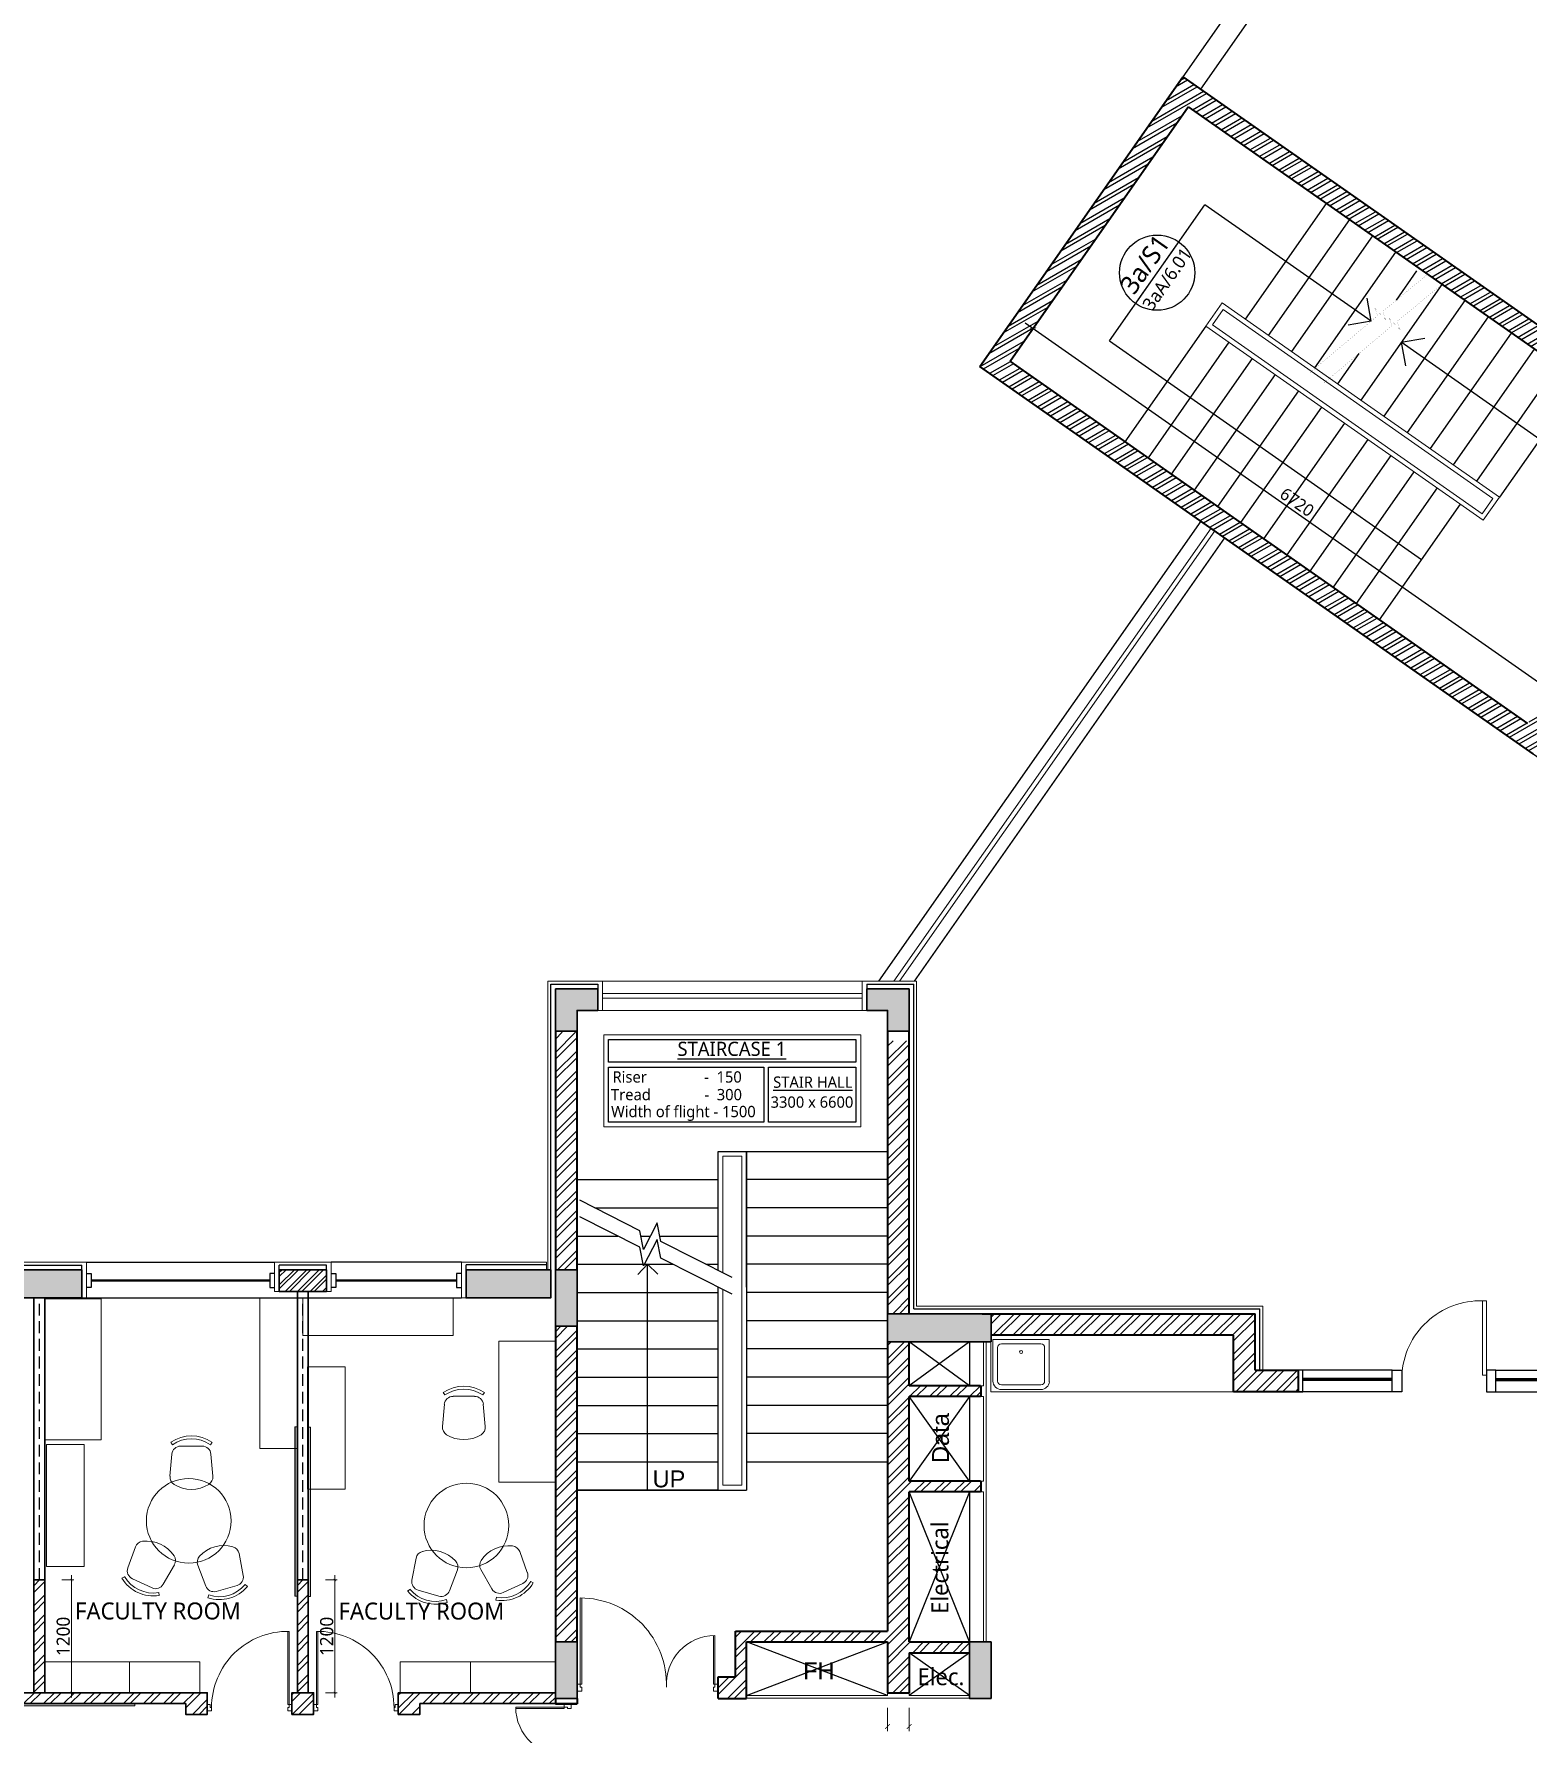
# Model space of a CAD drawing. Header units: millimetres. Extents: x 897770 to 1185420, y -692043 to -233237.
# Drawn here: x 921961 to 937830, y -507807 to -489742 of the extents above; entities that cross this region are included whole.
import ezdxf
from ezdxf.enums import TextEntityAlignment as Align

# ---------------------------------------------------------------- set-up
doc = ezdxf.new("R2010")
doc.units = ezdxf.units.MM
doc.header["$MEASUREMENT"] = 0
doc.header["$PDMODE"] = 67
for name, pattern in [('Dash', [6, 3, -3]), ('DASHED2', [0.375, 0.25, -0.125]), ('HIDDEN', [0.375, 0.25, -0.125])]:
    doc.linetypes.add(name, pattern=pattern)
doc.layers.get('Defpoints').update_dxf_attribs({"color": 6})
for name, color, linetype in [('A-Anno Tags', 6, 'Continuous'), ('A-Elevation', 4, 'Continuous'), ('A-Steps', 3, 'Continuous'), ('A-Wall Patt', 8, 'Continuous'), ('A-Window', 4, 'Continuous'), ('Anno_Labels', 7, 'Continuous'), ('S-Conc Patt', 9, 'Continuous')]:
    doc.layers.add(name, color=color, linetype=linetype)
for name, color, linetype, lineweight in [('A-Detail Lines', 8, 'Continuous', 25), ('A-Door', 4, 'Continuous', 9), ('A-DTLS-Elevation', 4, 'Continuous', 25), ('A-Wall Sec', 1, 'Continuous', 30), ('A-WIN', 5, 'Continuous', 25), ('counter', 10, 'Continuous', 20), ('Dim', 254, 'Continuous', 13), ('DW Tags', 7, 'Continuous', 13), ('ele l', 6, 'Continuous', 15), ('elevation', 4, 'Continuous', 13), ('frntr', 32, 'Continuous', 13), ('I-Furniture', 34, 'Continuous', 13), ('S-Concrete', 40, 'Continuous', 30), ('ST CLADDING PLAN', 6, 'Continuous', 9), ('STAIR', 3, 'Continuous', 9), ('text', 7, 'Continuous', 5)]:
    doc.layers.add(name, color=color, linetype=linetype, lineweight=lineweight)
doc.layers.add('I-Kitchen App', color=7, linetype='Continuous', lineweight=18, true_color=0xd06f25)
doc.styles.add('IIITD @ 100', font='trebuc.ttf', dxfattribs={"height": 210})
doc.styles.get("Standard").update_dxf_attribs({"font": 'trebuc.ttf'})
doc.dimstyles.new('IIITD_WD_M @ 100', dxfattribs={"dimscale": 100, "dimtxt": 1.3, "dimasz": 0.75, "dimexe": 0.5, "dimexo": 0.25, "dimgap": 0.3, "dimtad": 1, "dimdec": 0, "dimrnd": 1, "dimzin": 0, "dimdsep": 46, "dimtxsty": 'Standard', "dimblk": 'ARCHTICK', "dimcen": 0.2, "dimdle": 1, "dimclrd": 8, "dimclre": 9, "dimadec": 0, "dimazin": 0, "dimtfac": 1, "dimtdec": 0, "dimtofl": 0, "dimtmove": 0, "dimatfit": 0, "dimfxl": 1, "dimtolj": 1, "dimtzin": 0, "dimlwd": -1, "dimlwe": -1, "dimarcsym": 0})
doc.dimstyles.new('IIITD_WD_M @ 50', dxfattribs={"dimscale": 50, "dimtxt": 2, "dimasz": 0.5, "dimexe": 0.5, "dimexo": 0.25, "dimgap": 0.3, "dimtad": 1, "dimdec": 0, "dimrnd": 1, "dimzin": 0, "dimdsep": 46, "dimtxsty": 'Standard', "dimblk": 'ARCHTICK', "dimcen": 0.2, "dimdle": 1, "dimclrd": 8, "dimclre": 9, "dimadec": 0, "dimazin": 0, "dimtfac": 1, "dimtdec": 0, "dimtofl": 0, "dimtmove": 0, "dimatfit": 0, "dimfxl": 1, "dimtolj": 1, "dimtzin": 0, "dimlwd": -1, "dimlwe": -1, "dimarcsym": 0})

# ---------------------------------------------------------------- blocks, each defined once
blk = doc.blocks.new('Big Door Garbage')
at = {"layer": 'A-Detail Lines', "lineweight": 18}
for centre, radius, start, end in [((-12515, 128703), 515, 270, 3.8969), ((-11085, 128703), 915, 177.8078, 270)]:
    blk.add_arc(centre, radius, start, end, dxfattribs=at)
at = {"layer": 'ele l', "lineweight": 18}
for p, q in [((-12550, 128778), (-12500, 128778)), ((-12550, 128703), (-12550, 128778)), ((-12550, 128703), (-12515, 128703)), ((-12515, 128738), (-12500, 128738)), ((-12515, 128703), (-12515, 128738)), ((-12515, 128703), (-12515, 128188)), ((-12499, 128703), (-12515, 128703)), ((-12500, 128778), (-12500, 128738)), ((-12499, 128703), (-12499, 128188)), ((-11101, 128703), (-11101, 127788)), ((-11101, 128703), (-11085, 128703)), ((-11100, 128778), (-11100, 128738)), ((-11050, 128778), (-11100, 128778)), ((-11085, 128738), (-11100, 128738)), ((-11085, 128703), (-11085, 128738)), ((-11050, 128703), (-11085, 128703)), ((-11085, 128703), (-11085, 127788)), ((-11050, 128703), (-11050, 128778))]:
    blk.add_line(p, q, dxfattribs=at)
blk = doc.blocks.new('WEREWGFWERG')
at = {"layer": 'A-Wall Patt'}
h = blk.add_hatch(dxfattribs=at)
h.set_pattern_fill('ANSI32', color=256, scale=250, style=0)
h.set_pattern_definition([(45, (11200, 500), (-66.291261, 66.291261), []), (45, (11244.19, 500), (-66.291261, 66.291261), [])])
h.paths.add_polyline_path([(924568, -353681), (924568, -353911), (925068, -353911), (925068, -353681)])
at = {"layer": 'A-Detail Lines'}
for p, q in [((925068, -353631, 0), (924568, -353631, 0)), ((924568, -353681, 0), (924568, -353631, 0)), ((925068, -353681, 0), (925068, -353631, 0))]:
    blk.add_line(p, q, dxfattribs=at)
at = {"layer": 'A-Wall Sec', "elevation": 0}
blk.add_lwpolyline([(924568, -353911), (924568, -353681), (925068, -353681), (925068, -353911)], close=True, dxfattribs=at)
blk.add_lwpolyline([(924568, -353911), (924568, -353681), (925068, -353681), (925068, -353911)], close=True, dxfattribs=at)
at = {"layer": 'A-WIN', "color": 2, "lineweight": 40}
blk.add_line((926453, -353796, 0), (925168, -353796, 0), dxfattribs=at)
at = {"layer": 'A-WIN', "color": 2, "lineweight": 40, "elevation": 0}
blk.add_lwpolyline([(922568, -353796), (924468, -353796)], dxfattribs=at)
blk.add_lwpolyline([(922568, -353796), (924468, -353796)], dxfattribs=at)
at = {"layer": 'A-Window'}
for p, q in [((926503, -353601, 0), (925118, -353601, 0)), ((922518, -353981, 0), (926503, -353981, 0))]:
    blk.add_line(p, q, dxfattribs=at)
at = {"layer": 'A-Window', "elevation": 0}
for points in [[(922518, -353601), (924518, -353601)], [(922518, -353721), (922568, -353721), (922568, -353871), (922518, -353871)], [(924518, -353721), (924468, -353721), (924468, -353871), (924518, -353871)], [(925118, -353721), (925168, -353721), (925168, -353871), (925118, -353871)], [(926503, -353721), (926453, -353721), (926453, -353871), (926503, -353871)]]:
    blk.add_lwpolyline(points, dxfattribs=at)
at = {"layer": 'ST CLADDING PLAN'}
for p, q in [((922518, -353981), (922518, -353601)), ((924518, -353911, 0), (924518, -353601, 0)), ((925118, -353601, 0), (924518, -353601, 0)), ((925118, -353911, 0), (925118, -353601, 0)), ((926503, -353981, 0), (926503, -353601, 0)), ((922518, -353981, 0), (922468, -353981)), ((924518, -353911, 0), (924568, -353911, 0)), ((925118, -353911, 0), (925068, -353911, 0)), ((926503, -353981, 0), (926553, -353981, 0))]:
    blk.add_line(p, q, dxfattribs=at)
blk = doc.blocks.new('_ArchTick')
at = {"color": 0, "linetype": 'ByBlock', "const_width": 0.15}
blk.add_lwpolyline([(-0.5, -0.5), (0.5, 0.5)], dxfattribs=at)
blk = doc.blocks.new('ERFWERWERG')
at = {"layer": 'A-Detail Lines', "ltscale": 3}
for p, q in [((931903, -269525, 0), (931263, -269059, 0)), ((931903, -269059, 0), (931263, -269525)), ((931903, -270540, 0), (931263, -269640)), ((931903, -269640, 0), (931263, -270540)), ((931903, -270655, 0), (931263, -272249)), ((931903, -272249, 0), (931264, -270655)), ((931033, -272819), (929533, -272249)), ((929533, -272819), (931033, -272249)), ((931903, -272819), (931263, -272364)), ((931903, -272364), (931263, -272819))]:
    blk.add_line(p, q, dxfattribs=at)
at = {"layer": 'A-Elevation'}
for p, q in [((931903, -269059, 0), (931903, -269525, 0)), ((931903, -269640, 0), (931903, -270540, 0)), ((931903, -270655, 0), (931903, -272249, 0))]:
    blk.add_line(p, q, dxfattribs=at)
at = {"layer": 'A-Wall Sec', "lineweight": 35}
for p, q in [((932023, -269525), (932023, -269640)), ((932023, -270540), (932023, -270655)), ((931033, -272789), (931263, -272789))]:
    blk.add_line(p, q, dxfattribs=at)
at = {"layer": 'DW Tags'}
for p, q in [((931033, -272949), (931033, -273199)), ((931263, -272949), (931263, -273199))]:
    blk.add_line(p, q, dxfattribs=at)
at = {"layer": 'ele l'}
for p, q in [((932053, -269525, 0), (932053, -269059, 0)), ((932083, -272249, 0), (932083, -269059, 0)), ((932023, -269525), (932053, -269525, 0)), ((932023, -269640), (932053, -269640, 0)), ((932053, -270540, 0), (932053, -269640, 0)), ((932023, -270540), (932053, -270540, 0)), ((932023, -270655), (932053, -270655, 0)), ((932053, -272249, 0), (932053, -270655, 0)), ((931033, -272819), (929533, -272819)), ((931903, -272849), (929533, -272849)), ((931033, -272819), (931033, -272789)), ((931263, -272819), (931263, -272789)), ((931263, -272819), (931903, -272819))]:
    blk.add_line(p, q, dxfattribs=at)
at = {"layer": 'DW Tags', "xscale": 50, "yscale": 50, "zscale": 50}
blk.add_blockref('_ArchTick', (931033, -273149), dxfattribs=at)
at = {"layer": 'DW Tags', "xscale": 50, "yscale": 50, "zscale": 50, "rotation": 180}
blk.add_blockref('_ArchTick', (931263, -273149), dxfattribs=at)
at = {"layer": 'A-Anno Tags', "char_height": 180, "attachment_point": 5, "rotation": 90, "line_spacing_factor": 0.938532}
for s, insert in [('\\fArial|b0|i0|c0|p34|;Data', (931597, -270082)), ('Electrical', (931591, -271460))]:
    blk.add_mtext(s, dxfattribs=dict(at, insert=insert))
at = {"layer": 'A-Anno Tags', "char_height": 180, "attachment_point": 5, "line_spacing_factor": 0.938532}
for s, insert in [('{\\fArial|b0|i0|c0|p34;FH}', (930303, -272556)), ('Elec.', (931601, -272621))]:
    blk.add_mtext(s, dxfattribs=dict(at, insert=insert))
blk = doc.blocks.new('DW2')
at = {"layer": 'A-Door', "color": 5}
for p, q in [((43354, -198780), (43354, -197988)), ((43396, -197988), (43354, -197988)), ((43396, -197988), (43396, -198780)), ((43396, -198780), (43354, -198780))]:
    blk.add_line(p, q, dxfattribs=at)
at = {"layer": 'A-Door'}
blk.add_ellipse((43302, -197975), major_axis=(-598, 560), ratio=0.966508, start_param=0.785398, end_param=2.371094, dxfattribs=at)
at = {"layer": 'A-Window'}
for p, q in [((42396, -197813), (41396, -197813)), ((43496, -197813), (44496, -197813)), ((42396, -198043), (41396, -198043)), ((43496, -198043), (44496, -198043))]:
    blk.add_line(p, q, dxfattribs=at)
at = {"layer": 'A-Window', "color": 2, "lineweight": 60}
for p, q in [((42396, -197943), (41446, -197943)), ((43496, -197943), (44446, -197943))]:
    blk.add_line(p, q, dxfattribs=at)
at = {"layer": 'A-Window'}
for points in [[(41396, -197813), (41446, -197813), (41446, -198043), (41396, -198043)], [(44496, -197813), (44444, -197813), (44444, -198043), (44496, -198043)]]:
    blk.add_lwpolyline(points, dxfattribs=at)
for points in [[(42496, -197813), (42396, -197813), (42396, -198043), (42496, -198043)], [(43396, -197813), (43496, -197813), (43496, -198043), (43396, -198043)]]:
    blk.add_lwpolyline(points, close=True, dxfattribs=at)
blk = doc.blocks.new('block lft')
at = {"layer": 'S-Conc Patt'}
for points in [[(821415, -274526), (821415, -274226), (820515, -274226), (820515, -274526)], [(826400, -274526), (826400, -274226), (825500, -274226), (825500, -274526)]]:
    blk.add_hatch(color=256, dxfattribs=at).paths.add_polyline_path(points)
at = {"layer": 'S-Concrete'}
blk.add_lwpolyline([(820515, -274226), (820515, -274526), (821415, -274526), (821415, -274226)], close=True, dxfattribs=at)
at = {"layer": 'S-Concrete', "elevation": 0}
blk.add_lwpolyline([(825500, -274226), (825500, -274526), (826400, -274526), (826400, -274226)], close=True, dxfattribs=at)
blk = doc.blocks.new('t4ww4tw3')
at = {"layer": 'S-Conc Patt'}
for points in [[(777503, -499894), (777953, -499894), (777953, -500124), (777733, -500124), (777733, -500344), (777503, -500344)], [(781263, -499894), (780813, -499894), (780813, -500124), (781033, -500124), (781033, -500344), (781263, -500344)], [(777503, -503481), (777733, -503481), (777733, -502881), (777503, -502881)], [(782133, -503649), (782133, -503349), (781033, -503349), (781033, -503649)], [(777503, -507439), (777733, -507439), (777733, -506839), (777503, -506839)], [(781903, -507439), (782133, -507439), (782133, -506839), (781903, -506839)]]:
    blk.add_hatch(color=256, dxfattribs=at).paths.add_polyline_path(points)
at = {"layer": 'S-Concrete'}
for points in [[(777503, -499894), (777953, -499894), (777953, -500124), (777733, -500124), (777733, -500344), (777503, -500344)], [(781263, -499894), (780813, -499894), (780813, -500124), (781033, -500124), (781033, -500344), (781263, -500344)], [(782133, -503649), (782133, -503349), (781033, -503349), (781033, -503649)], [(777733, -506839), (777503, -506839), (777503, -507439), (777733, -507439)], [(782133, -506839), (781903, -506839), (781903, -507439), (782133, -507439)]]:
    blk.add_lwpolyline(points, close=True, dxfattribs=at)
at = {"layer": 'S-Concrete', "elevation": 0}
blk.add_lwpolyline([(777733, -502881), (777503, -502881), (777503, -503481), (777733, -503481)], close=True, dxfattribs=at)
at = {"color": 6}
blk.add_blockref('block lft', (-48947, -228655), dxfattribs=at)
blk = doc.blocks.new('Door Tag')
blk.add_line((-3.5, 0), (3.5, 0))
blk.add_circle((0, 0), 4)
blk.add_attdef('DW_NAME', text='', height=2).set_placement((0, 0), align=Align.BOTTOM_CENTER)
blk.add_attdef('SHEET_NO', text='', height=1.4).set_placement((0.05, -0.54), align=Align.TOP_CENTER)
blk = doc.blocks.new('Staircase Upper Floor')
at = {"layer": 'A-Detail Lines', "ltscale": 1000}
for p, q in [((-161319, 48552), (-159551, 48552)), ((-161319, 48552), (-161319, 44502)), ((-159551, 46393), (-159551, 48552))]:
    blk.add_line(p, q, dxfattribs=at)
at = {"layer": 'A-Detail Lines', "linetype": 'DASHED2', "ltscale": 1000}
for q in [(-159732, 46574), (-159371, 46574)]:
    blk.add_line((-159551, 46393), q, dxfattribs=at)
at = {"layer": 'A-Detail Lines'}
for p, q in [((-159552, 46002), (-159732, 45821)), ((-159552, 44202), (-159552, 46002)), ((-159552, 46002), (-159372, 45821))]:
    blk.add_line(p, q, dxfattribs=at)
at = {"layer": 'A-Steps'}
for p, q in [((-160602, 47802), (-162102, 47802)), ((-160602, 47502), (-162102, 47502)), ((-158800, 47502), (-160302, 47502)), ((-160602, 47202), (-162102, 47202)), ((-158800, 47202), (-160302, 47202)), ((-160602, 46902), (-162102, 46902)), ((-158801, 46902), (-160302, 46902)), ((-160602, 46602), (-162102, 46602)), ((-158801, 46602), (-160302, 46602)), ((-160602, 46302), (-162102, 46302)), ((-159907, 46302), (-160302, 46302)), ((-159214, 46302), (-158834, 46302)), ((-160602, 46002), (-162102, 46002)), ((-158801, 46002), (-160302, 46002)), ((-160602, 45702), (-162102, 45702)), ((-158801, 45702), (-160302, 45702)), ((-160602, 45402), (-162102, 45402)), ((-158801, 45402), (-160302, 45402)), ((-160602, 45102), (-162102, 45102)), ((-158801, 45102), (-160302, 45102)), ((-160602, 44802), (-162102, 44802)), ((-158802, 44802), (-160302, 44802)), ((-160602, 44502), (-162102, 44502)), ((-158802, 44202), (-160302, 44202))]:
    blk.add_line(p, q, dxfattribs=at)
blk.add_lwpolyline([(-158802, 44502), (-160302, 44502)], dxfattribs=at)
at = {"layer": 'elevation'}
blk.add_lwpolyline([(-160301, 46002), (-160302, 44202), (-160602, 44202), (-160602, 47802), (-160302, 47802), (-160302, 46002)], dxfattribs=at)
blk.add_lwpolyline([(-160351, 47752), (-160352, 44252), (-160552, 44252), (-160552, 47752)], close=True, dxfattribs=at)
at = {"layer": 'STAIR', "color": 5, "const_width": 1}
for points in [[(-160388, 46616), (-159464, 46370), (-159415, 46442), (-159451, 46272), (-159397, 46352), (-158762, 46177)], [(-160388, 46430), (-159464, 46184), (-159415, 46255), (-159451, 46086), (-159397, 46166), (-158762, 45991)]]:
    blk.add_lwpolyline(points, dxfattribs=at)
at = {"layer": 'A-Detail Lines', "insert": (-159660, 44155), "char_height": 150, "width": 486.62, "attachment_point": 1, "style": 'IIITD @ 100'}
blk.add_mtext('UP', dxfattribs=at)
blk = doc.blocks.new('*D196')
at = {"layer": 'A-Anno Tags', "color": 8, "transparency": 16777216}
blk.add_line((590969, -438548), (597889, -438548), dxfattribs=at)
at = {"layer": 'A-Anno Tags', "color": 9, "transparency": 16777216}
for p, q in [((591069, -438548), (591069, -438598)), ((597789, -438548), (597789, -438598))]:
    blk.add_line(p, q, dxfattribs=at)
at = {"layer": 'Defpoints', "color": 0, "linetype": 'Continuous', "transparency": 16777216}
for p in [(591069, -438533), (597789, -438533), (597789, -438548)]:
    blk.add_point(p, dxfattribs=at)
at = {"layer": 'A-Anno Tags', "color": 8, "linetype": 'Continuous', "transparency": 16777216, "xscale": 50, "yscale": 50, "zscale": 50, "rotation": 180}
blk.add_blockref('_ArchTick', (591069, -438548), dxfattribs=at)
at = {"layer": 'A-Anno Tags', "color": 8, "linetype": 'Continuous', "transparency": 16777216, "xscale": 50, "yscale": 50, "zscale": 50}
blk.add_blockref('_ArchTick', (597789, -438548), dxfattribs=at)
at = {"layer": 'A-Anno Tags', "color": 0, "linetype": 'Continuous', "transparency": 16777216, "insert": (594429, -438452), "char_height": 130, "attachment_point": 5}
blk.add_mtext('\\A1;6720', dxfattribs=at)
blk = doc.blocks.new('wtrtrwtw')
at = {"layer": 'A-Wall Patt'}
for p in [(921568, -353631, 0), (922468, -353681)]:
    blk.add_line(p, (922468, -353631, 0), dxfattribs=at)
at = {"layer": 'ST CLADDING PLAN'}
blk.add_line((921518, -353601, 0), (922518, -353601, 0), dxfattribs=at)
blk = doc.blocks.new('ABL_Door_S - 1000 x 2100-11-3 Second Floor Lvl')
at = {"layer": 'A-Door'}
blk.add_arc((-450, -2.5), 900, 269.04503, 0, dxfattribs=at)
at = {"layer": 'ele l'}
for p, q in [((-500, 37.5), (-450, 37.5)), ((-500, -37.5), (-500, 37.5)), ((-450, 37.5), (-450, -2.5)), ((450, 37.5), (450, -2.5)), ((500, 37.5), (450, 37.5)), ((500, -37.5), (500, 37.5)), ((-500, -37.5), (-465, -37.5)), ((-465, -2.5), (-450, -2.5)), ((-465, -37.5), (-465, -2.5)), ((-465, -37.5), (-465, -902.4)), ((-450, -37.5), (-465, -37.5)), ((-450, -37.5), (-450, -902.5)), ((465, -2.5), (450, -2.5)), ((465, -37.5), (465, -2.5)), ((500, -37.5), (465, -37.5))]:
    blk.add_line(p, q, dxfattribs=at)
blk = doc.blocks.new('A$C036A7D3A')
at = {"layer": 'I-Furniture'}
blk.add_hatch(color=160, dxfattribs=at).paths.add_polyline_path([(-18, -1754), (-18, 46), (7, 46), (7, -1754)])
at = {"layer": 'I-Furniture', "elevation": 0}
blk.add_lwpolyline([(-18, -1754), (-18, 46), (7, 46), (7, -1754)], close=True, dxfattribs=at)
blk = doc.blocks.new('*D852')
at = {"layer": 'Defpoints', "color": 0, "transparency": 16777216}
for p in [(922076, -506180, 0), (922358, -506180), (922076, -507380, 0)]:
    blk.add_point(p, dxfattribs=at)
at = {"layer": 'Dim', "color": 9, "transparency": 16777216}
for p, q in [((922258, -506180), (922383, -506180)), ((922258, -507380), (922383, -507380))]:
    blk.add_line(p, q, dxfattribs=at)
at = {"layer": 'Dim', "color": 8, "transparency": 16777216}
blk.add_line((922358, -507430), (922358, -506130), dxfattribs=at)
at = {"layer": 'Dim', "color": 8, "transparency": 16777216, "xscale": 25, "yscale": 25, "zscale": 25}
for p, rotation in [((922358, -506180), 90), ((922358, -507380), 270)]:
    blk.add_blockref('_ArchTick', p, dxfattribs=dict(at, rotation=rotation))
at = {"layer": 'Dim', "color": 0, "transparency": 16777216, "insert": (922272, -506780), "char_height": 140, "attachment_point": 5, "rotation": 90}
blk.add_mtext('\\A1;1200', dxfattribs=at)
blk = doc.blocks.new('*D853')
at = {"layer": 'Defpoints', "color": 0, "transparency": 16777216}
for p in [(924875, -506180, 0), (925158, -506180), (924875, -507380, 0)]:
    blk.add_point(p, dxfattribs=at)
at = {"layer": 'Dim', "color": 9, "transparency": 16777216}
for p, q in [((925058, -506180), (925183, -506180)), ((925058, -507380), (925183, -507380))]:
    blk.add_line(p, q, dxfattribs=at)
at = {"layer": 'Dim', "color": 8, "transparency": 16777216}
blk.add_line((925158, -507430), (925158, -506130), dxfattribs=at)
at = {"layer": 'Dim', "color": 8, "transparency": 16777216, "xscale": 25, "yscale": 25, "zscale": 25}
for p, rotation in [((925158, -506180), 90), ((925158, -507380), 270)]:
    blk.add_blockref('_ArchTick', p, dxfattribs=dict(at, rotation=rotation))
at = {"layer": 'Dim', "color": 0, "transparency": 16777216, "insert": (925072, -506780), "char_height": 140, "attachment_point": 5, "rotation": 90}
blk.add_mtext('\\A1;1200', dxfattribs=at)
blk = doc.blocks.new('chair1')
at = {"layer": 'frntr'}
for p, q in [((-320, 228), (-84, 207)), ((16, 201), (42, 219)), ((1, 115), (1, -115)), ((-320, -228), (-84, -207)), ((16, -201), (42, -219))]:
    blk.add_line(p, q, dxfattribs=at)
for centre, radius, start, end in [((-108, 0), 351, 148.407, 211.593), ((-328, 135), 92.9, 85.0303, 148.407), ((-92, 115), 92.9, 0, 85.0303), ((-278, 0), 356, 325.6197, 34.3803), ((-278, 0), 387, 325.6197, 34.3803), ((-92, -115), 92.9, 274.9697, 0), ((-328, -135), 92.9, 211.593, 274.9697)]:
    blk.add_arc(centre, radius, start, end, dxfattribs=at)
blk = doc.blocks.new('sink')
at = {"layer": 'I-Kitchen App'}
for p, q in [((793241, -447869), (793241, -447428)), ((793751, -447473), (793332, -447473)), ((793841, -447876), (793841, -447428)), ((793291, -447514), (793291, -447869)), ((793791, -447514), (793791, -447869)), ((793332, -447910), (793751, -447910)), ((793332, -447960), (793751, -447960))]:
    blk.add_line(p, q, dxfattribs=at)
at = {"layer": 'I-Kitchen App', "linetype": 'Continuous'}
blk.add_line((793241, -447428), (793841, -447428), dxfattribs=at)
at = {"layer": 'I-Kitchen App'}
blk.add_circle((793541, -447560), 16.2, dxfattribs=at)
for centre, radius, start, end in [((793332, -447514), 40.4, 90, 180), ((793751, -447514), 40.4, 0, 90), ((793332, -447869), 90.4, 180, 270), ((793332, -447869), 40.4, 180, 270), ((793751, -447869), 40.4, 270, 0), ((793751, -447869), 90.4, 270, 355.3445)]:
    blk.add_arc(centre, radius, start, end, dxfattribs=at)
blk = doc.blocks.new('lecture roof plan')
at = {"layer": 'A-Wall Patt'}
h = blk.add_hatch(dxfattribs=at)
h.set_pattern_fill('ANSI32', color=256, scale=300, angle=20.00003, style=0)
h.set_pattern_definition([(65, (590914.58, -436328.08), (-101.9597, 47.5445), []), (65, (590964.41, -436309.94), (-101.9597, 47.5445), [])])
h.paths.add_polyline_path([(591068.9, -435893.5), (590838.9, -435893.5), (590838.9, -437393.5), (591068.9, -437393.5)])
h.paths.add_polyline_path([(590838.9, -435893.5), (598018.9, -435893.5), (598018.9, -435442.2), (590838.9, -435442.2)])
h.paths.add_polyline_path([(598018.9, -437393.5), (590838.9, -437393.5), (590838.9, -439202.2), (598018.9, -439202.2)])
h.paths.add_polyline_path([(591068.9, -435893.5), (597788.9, -435893.5), (597788.9, -435672.2), (591068.9, -435672.2)], flags=17)
h.paths.add_polyline_path([(597788.9, -437393.5), (591068.9, -437393.5), (591068.9, -438972.2), (597788.9, -438972.2)], flags=17)
at = {"layer": 'A-Elevation'}
for points in [[(598018.9, -439202.2), (601248.9, -439202.2), (601248.9, -412982.2), (585896.5, -412982.2), (585896.5, -416442.2), (583988.9, -416442.2), (583988.9, -431272.2), (590838.9, -431272.2), (590838.9, -435442.2)], [(591068.9, -432372.2), (591068.9, -435442.2)]]:
    blk.add_lwpolyline(points, dxfattribs=at)
at = {"layer": 'A-Wall Sec', "lineweight": 35}
for p, q in [((590838.9, -439202.2), (590838.9, -435442.2)), ((590838.9, -435442.2), (598018.9, -435442.2)), ((591068.9, -438972.2), (591068.9, -435672.2)), ((591068.9, -435672.2), (597788.9, -435672.2)), ((597788.9, -438972.2), (591068.9, -438972.2)), ((598018.9, -439202.2), (590838.9, -439202.2))]:
    blk.add_line(p, q, dxfattribs=at)
at = {"layer": 'A-Anno Tags'}
ref = blk.add_blockref('Door Tag', (591811.5, -437305.7), dxfattribs=dict(at, xscale=100, yscale=100, zscale=100, rotation=90))
ref.add_attrib('DW_NAME', '3a/S1', dxfattribs={"layer": 'Anno_Labels', "height": 200, "rotation": 90}).set_placement((591811.5, -437305.7), align=Align.BOTTOM_CENTER)
ref.add_attrib('SHEET_NO', '3aA/6.01', dxfattribs={"layer": 'Anno_Labels', "height": 140, "rotation": 90}).set_placement((591865.8, -437300.4), align=Align.TOP_CENTER)
at = {"layer": 'A-Detail Lines', "linetype": 'Dash', "rotation": 90}
blk.add_blockref('Staircase Upper Floor', (640363.3, -276871.9), dxfattribs=at)
at = {"layer": 'A-Anno Tags', "linetype": 'Continuous'}
dim = blk.add_linear_dim(base=(597788.9, -438548), p1=(591068.9, -438532.7), p2=(597788.9, -438532.7), angle=180, dimstyle='IIITD_WD_M @ 100', override={"dimblk": 'ArchTick'}, dxfattribs=at)
dim.commit()
dim.dimension.update_dxf_attribs({"geometry": '*D196', "text_midpoint": (594428.9, -438451.7)})

msp = doc.modelspace()

# ---------------------------------------------------------------- hatches: boundary and pattern name
at = {"layer": 'A-Wall Patt'}
h = msp.add_hatch(dxfattribs=at)
h.set_pattern_fill('ANSI32', color=256, scale=400, style=0)
h.paths.add_polyline_path([(927502.5, -502881.1), (927732.5, -502881.1), (927732.5, -500355.4), (927502.5, -500355.4)])
h = msp.add_hatch(dxfattribs=at)
h.set_pattern_fill('ANSI32', color=256, scale=400, style=0)
h.paths.add_polyline_path([(931902.5, -506838.6), (931262.5, -506838.6), (931262.5, -506953.6), (931902.5, -506953.6)])
h.paths.add_polyline_path([(929302.5, -507213.6), (929232.5, -507213.6), (929232.5, -507438.6), (929302.5, -507438.6)])
h.paths.add_polyline_path([(929302.5, -507208.6), (929232.5, -507208.6), (929232.5, -507213.6), (929302.5, -507213.6)])
h.paths.add_polyline_path([(929417.5, -507213.6), (929302.5, -507213.6), (929302.5, -507438.6), (929417.5, -507438.6)])
h.paths.add_polyline_path([(929417.5, -507208.6), (929302.5, -507208.6), (929302.5, -507213.6), (929417.5, -507213.6)], flags=17)
h.paths.add_polyline_path([(932017.5, -504114.3), (931262.5, -504114.3), (931262.5, -504229.3), (932017.5, -504229.3)])
h.paths.add_polyline_path([(929532.5, -507213.6), (929417.5, -507213.6), (929417.5, -507438.6), (929532.5, -507438.6)])
h.paths.add_polyline_path([(932017.5, -505129.3), (931262.5, -505129.3), (931262.5, -505244.3), (932017.5, -505244.3)])
h.paths.add_polyline_path([(931147.5, -500446.1), (931032.5, -500446.1), (931032.5, -502996.1), (931147.5, -502996.1)])
h.paths.add_polyline_path([(931262.5, -500446.1), (931147.5, -500446.1), (931147.5, -502996.1), (931262.5, -502996.1)])
h.paths.add_polyline_path([(931147.5, -502996.1), (931032.5, -502996.1), (931032.5, -503348.9), (931147.5, -503348.9)])
h.paths.add_polyline_path([(931262.5, -502996.1), (931147.5, -502996.1), (931147.5, -503348.9), (931262.5, -503348.9)])
h.paths.add_polyline_path([(929417.5, -506723.6), (929417.5, -507213.6), (929532.5, -507213.6), (929532.5, -506838.6), (931032.5, -506838.6), (931032.5, -507213.6), (931147.5, -507213.6), (931147.5, -503648.9), (931032.5, -503648.9), (931032.5, -506723.6)])
h.paths.add_polyline_path([(931262.5, -507213.6), (931262.5, -503648.9), (931147.5, -503648.9), (931147.5, -507213.6)])
h.paths.add_polyline_path([(931032.5, -507378.4), (931147.5, -507378.4), (931147.5, -507213.6), (931032.5, -507213.6)])
h.paths.add_polyline_path([(931147.5, -507438.4), (931032.5, -507438.4), (931032.5, -507438.6), (931147.5, -507438.6)])
h.paths.add_polyline_path([(931262.5, -507438.4), (931147.5, -507438.4), (931147.5, -507438.6), (931262.5, -507438.6)])
h.paths.add_polyline_path([(931147.5, -507378.4), (931262.5, -507378.4), (931262.5, -507408.4), (931262.5, -507408.4), (931262.5, -507213.6), (931147.5, -507213.6)])
h.paths.add_polyline_path([(932022.5, -505244.2), (932022.5, -505129.3), (932017.5, -505129.3), (932017.5, -505244.3), (932052.5, -505244.3), (932052.5, -505244.2)])
h.paths.add_polyline_path([(932022.5, -504229.2), (932022.5, -504114.3), (932017.5, -504114.3), (932017.5, -504229.3), (932052.5, -504229.3), (932052.5, -504229.2)])
h = msp.add_hatch(dxfattribs=at)
h.set_pattern_fill('ANSI32', color=256, scale=400, style=0)
h.set_pattern_definition([(45, (933552.77, -503452.5), (-106.066, 106.066), []), (45, (933623.49, -503452.5), (-106.066, 106.066), [])])
h.paths.add_polyline_path([(934941.5, -503408.8), (934926.5, -503408.8), (934926.5, -503348.8), (932132.5, -503348.8), (932132.5, -503578.8), (934711.5, -503578.8), (934711.5, -504178.8), (935398.4, -504178.8), (935398.4, -503948.8), (934941.5, -503948.8)])
h = msp.add_hatch(dxfattribs=at)
h.set_pattern_fill('ANSI32', color=256, scale=400, style=0)
h.paths.add_polyline_path([(927732.5, -503481.1), (927502.5, -503481.1), (927502.5, -506837.8), (927732.5, -506838.6)])
h = msp.add_hatch(dxfattribs=at)
h.set_pattern_fill('ANSI32', color=256, scale=400, style=0)
h.set_pattern_definition([(45, (-2476.1, -71122.09), (-106.066017, 106.066017), []), (45, (-2405.39, -71122.09), (-106.066017, 106.066017), [])])
h.paths.add_polyline_path([(921960.9, -507380), (922076, -507380), (922076, -506179.9), (921960.9, -506179.9)])
h = msp.add_hatch(dxfattribs=at)
h.set_pattern_fill('ANSI32', color=256, scale=400, style=0)
h.set_pattern_definition([(45, (323.28, -71122.09), (-106.066017, 106.066017), []), (45, (394, -71122.09), (-106.066017, 106.066017), [])])
h.paths.add_polyline_path([(924760.3, -507380), (924875.4, -507380), (924875.4, -506179.9), (924760.3, -506179.9)])
h = msp.add_hatch(dxfattribs=at)
h.set_pattern_fill('ANSI32', color=256, scale=400, style=0)
h.paths.add_polyline_path([(923802.8, -507379.9), (920232.8, -507379.9), (920232.8, -507609.9), (920462.8, -507609.9), (920462.8, -507494.9), (923572.8, -507494.9), (923572.8, -507609.9), (923802.8, -507609.9), (923802.8, -507572.4), (923802.8, -507572.4), (923802.8, -507504.9), (923802.8, -507504.9)])
h = msp.add_hatch(dxfattribs=at)
h.set_pattern_fill('ANSI32', color=256, scale=400, style=0)
h.paths.add_polyline_path([(924932.5, -507380), (924702.5, -507380), (924702.5, -507504.9), (924702.8, -507504.9), (924702.8, -507572.4), (924702.5, -507572.4), (924702.5, -507609.9), (924932.5, -507609.9)])
h = msp.add_hatch(dxfattribs=at)
h.set_pattern_fill('ANSI32', color=256, scale=400, style=0)
h.paths.add_polyline_path([(927502.5, -507438.6), (927502.5, -507379.9), (925832.5, -507379.9), (925832.5, -507609.9), (926062.5, -507609.9), (926062.5, -507494.9), (927502.5, -507494.9)])

# ---------------------------------------------------------------- linework, layer by layer
at = {"layer": 'A-Anno Tags'}
for p in [(928378, -502931.1), (928482.5, -505223.6), (928590.1, -502928.2)]:
    msp.add_line(p, (928482.5, -502823.6), dxfattribs=at)
at = {"layer": 'A-DTLS-Elevation', "ltscale": 0.5}
for p, q in [((930940.1, -499813.6), (934365.2, -494922)), ((931318.6, -499813.6), (934619.1, -495099.9))]:
    msp.add_line(p, q, dxfattribs=at)
at = {"layer": 'A-Elevation'}
for p, q in [((929532.5, -501623.6), (931032.5, -501623.6)), ((927732.5, -501923.6), (929232.5, -501923.6)), ((931032.5, -501923.6), (929532.5, -501923.6)), ((927921.1, -502223.6), (929232.5, -502223.6)), ((931032.5, -502223.6), (929532.5, -502223.6)), ((927732.5, -502523.6), (928164.7, -502523.6)), ((928410.3, -502523.6), (928511.6, -502523.6)), ((928612.9, -502523.6), (929232.5, -502523.6)), ((931032.5, -502523.6), (929532.5, -502523.6)), ((927732.5, -502823.6), (928755.3, -502823.6)), ((929102.2, -502823.6), (929232.5, -502823.6)), ((931032.5, -502823.6), (929532.5, -502823.6)), ((927732.5, -503123.6), (929232.5, -503123.6)), ((931032.5, -503123.6), (929532.5, -503123.6)), ((927732.5, -503423.6), (929232.5, -503423.6)), ((931032.5, -503423.6), (929532.5, -503423.6)), ((927732.5, -503723.6), (929232.5, -503723.6)), ((931032.5, -503723.6), (929532.5, -503723.6)), ((927732.5, -504023.6), (929232.5, -504023.6)), ((931032.5, -504023.6), (929532.5, -504023.6)), ((927732.5, -504323.6), (929232.5, -504323.6)), ((931032.5, -504323.6), (929532.5, -504323.6)), ((927732.5, -504623.6), (929232.5, -504623.6)), ((931032.5, -504623.6), (929532.5, -504623.6)), ((927732.5, -504923.6), (929232.5, -504923.6)), ((929532.5, -504923.6), (931032.5, -504923.6)), ((929232.5, -505223.6), (927732.5, -505223.6)), ((927732.5, -505223.6), (929232.5, -505223.6))]:
    msp.add_line(p, q, dxfattribs=at)
at = {"layer": 'A-Steps'}
for p, q in [((929232.5, -502889.8), (929232.5, -501623.6)), ((929232.5, -501623.6), (929532.5, -501623.6)), ((929532.5, -501623.6), (929532.5, -505223.6)), ((929532.5, -503066), (929532.5, -501623.6)), ((928398.4, -502466.1), (927761.6, -502142.6)), ((928398.4, -502642.3), (927761.6, -502318.8)), ((928583.5, -502382), (928439.7, -502665.1)), ((928624.8, -502581.1), (928583.5, -502382)), ((928439.7, -502665.1), (928398.4, -502466.1)), ((928583.5, -502558.2), (928439.7, -502841.3)), ((928624.8, -502757.3), (928583.5, -502558.2)), ((928439.7, -502841.3), (928398.4, -502642.3)), ((929380.4, -502964.9), (928624.8, -502581.1)), ((929380.4, -503141.1), (928624.8, -502757.3)), ((929232.5, -505223.6), (929232.5, -503066)), ((929232.5, -505223.6), (929532.5, -505223.6))]:
    msp.add_line(p, q, dxfattribs=at)
at = {"layer": 'A-Wall Patt'}
for p, q in [((927452.6, -502881.1), (927452.6, -499843.6, 0)), ((927452.6, -499843.6, 0), (927952.5, -499843.6, 0)), ((927452.6, -502881.1), (927452.6, -499843.6, 0)), ((927452.6, -499843.6, 0), (927952.5, -499843.6, 0)), ((927952.5, -499843.6), (927952.5, -499893.6)), ((927952.5, -499843.6), (927952.5, -499893.6)), ((930812.5, -499843.6), (931312.5, -499843.6, 0)), ((930812.5, -499843.6), (930812.5, -499893.6)), ((930812.5, -499843.6), (930812.5, -499893.6)), ((931312.5, -502881.1), (931312.5, -499843.6, 0)), ((931312.5, -503298.8, 0), (931312.5, -499843.6, 0)), ((927409.4, -502831, 0), (926552.6, -502831, 0)), ((926552.6, -502881.1, 0), (926552.6, -502831, 0)), ((931312.5, -503298.8, 0), (934991.5, -503298.8, 0)), ((934991.5, -503948.8), (934991.5, -503298.8))]:
    msp.add_line(p, q, dxfattribs=at)
for points in [[(928067.5, -500433.6), (930697.5, -500433.6), (930697.5, -500675.9), (928067.5, -500675.9)], [(928067.5, -500725.9), (929717.5, -500725.9), (929717.5, -501313.6), (928067.5, -501313.6)], [(929767.5, -500725.9), (930697.5, -500725.9), (930697.5, -501313.6), (929767.5, -501313.6)]]:
    msp.add_lwpolyline(points, close=True, dxfattribs=at)
at = {"layer": 'A-Wall Sec', "lineweight": 35}
for p, q in [((927502.5, -500343.6), (927502.5, -502881.1, 0)), ((927732.5, -502881.1), (927732.5, -500343.6)), ((931032.5, -500343.6), (931032.5, -503348.9)), ((931032.5, -500343.6), (931032.5, -503348.9)), ((931262.5, -503348.9), (931262.5, -500343.6)), ((931262.5, -503348.9), (931262.5, -500343.6)), ((932038, -503348.8), (934941.5, -503348.8)), ((934941.5, -503948.8), (934941.5, -503348.8)), ((927502.6, -503481.1, 0), (927502.5, -506838.6, 0)), ((927732.5, -506838.6, 0), (927732.5, -503481.1)), ((931032.5, -503648.9), (931032.5, -506535.4)), ((931032.5, -503648.9), (931032.5, -506723.6)), ((931262.5, -504114.3), (931262.5, -503648.9)), ((934711.5, -503578.8), (932132.5, -503578.8)), ((934711.5, -504178.8), (934711.5, -503578.8)), ((931262.5, -504114.3), (931262.5, -503661.5)), ((934941.5, -503948.8), (935398.4, -503948.8)), ((935398.4, -503948.8), (935398.4, -504178.8)), ((932022.5, -504114.3), (931262.5, -504114.3)), ((935398.4, -504178.8), (934711.5, -504178.8)), ((932022.5, -504229.2, 0), (931262.5, -504229.3)), ((931262.5, -505129.3), (931262.5, -504229.3)), ((932022.5, -505129.3), (931262.5, -505129.3)), ((932022.5, -505244.2, 0), (931262.5, -505244.3)), ((931262.5, -506838.6), (931262.5, -505244.3)), ((929417.5, -506723.6), (931032.5, -506723.6)), ((929417.5, -507208.6), (929417.5, -506723.6)), ((929532.5, -506838.6), (931032.5, -506838.6)), ((929532.5, -507438.6), (929532.5, -506838.6)), ((931032.5, -506838.6), (931032.5, -507378.4)), ((931262.5, -506838.6, 0), (931902.5, -506838.6, 0)), ((931262.5, -506953.6, 0), (931902.5, -506953.6, 0)), ((931262.5, -506953.6), (931262.5, -507378.4, 0)), ((929232.5, -507438.6), (929232.5, -507208.6)), ((929232.5, -507208.6), (929417.5, -507208.6)), ((927502.5, -507438.6), (927502.5, -507496.1, 0)), ((927732.5, -507438.6), (927732.5, -507496.1, 0)), ((929232.5, -507438.6), (929532.5, -507438.6)), ((927502.5, -507496.1, 0), (927732.5, -507496.1, 0))]:
    msp.add_line(p, q, dxfattribs=at)
at = {"layer": 'A-Wall Sec'}
for p, q in [((924760.6, -503111.1, 0), (924760.3, -507380, 0)), ((924875.6, -503111.1, 0), (924875.3, -507380, 0)), ((921960.6, -503181.1, 0), (921960.6, -507379.9, 0)), ((922075.6, -503181.1, 0), (922075.6, -507379.9, 0)), ((922075.6, -506179.9, 0), (921960.6, -506179.9, 0)), ((924875.4, -506179.9, 0), (924760.4, -506179.9, 0)), ((921968.1, -507494.9, 0), (922068.1, -507494.9, 0)), ((921968.1, -507494.9, 0), (922068.1, -507494.9, 0))]:
    msp.add_line(p, q, dxfattribs=at)
at = {"layer": 'A-Wall Sec', "elevation": 0}
for points in [[(920232.8, -507379.9), (923802.8, -507379.9), (923802.8, -507609.9), (923572.8, -507609.9), (923572.8, -507494.9), (920462.8, -507494.9)], [(925832.5, -507379.9), (925832.5, -507609.9), (926062.5, -507609.9), (926062.5, -507494.9)], [(925832.5, -507379.9), (927503.1, -507379.9)], [(927733.1, -507438.6), (927733.1, -507494.9), (926062.5, -507494.9)]]:
    msp.add_lwpolyline(points, dxfattribs=at)
msp.add_lwpolyline([(924702.5, -507609.9), (924932.5, -507609.9), (924932.5, -507380), (924702.5, -507380)], close=True, dxfattribs=at)
at = {"layer": 'A-Window', "linetype": 'HIDDEN', "ltscale": 500}
for p, q in [((922017.8, -506179.9, 0), (922017.8, -503181.1, 0)), ((924817.5, -506179.9, 0), (924817.5, -503181.7, 0))]:
    msp.add_line(p, q, dxfattribs=at)
at = {"layer": 'counter'}
msp.add_lwpolyline([(932132.5, -503578.8), (934711.5, -503578.8), (934711.5, -504178.8), (932132.5, -504178.8)], close=True, dxfattribs=at)
at = {"layer": 'ele l'}
for p, q in [((931098.8, -499813.6, 0), (934471.7, -494996.6, 0)), ((931159.9, -499813.6, 0), (934512.7, -495025.3, 0)), ((928002.5, -499943.6), (930762.5, -499943.6)), ((928002.5, -499993.6), (930762.5, -499993.6)), ((929282.5, -502915.2), (929282.5, -501673.6)), ((929282.5, -501673.6), (929482.5, -501673.6)), ((929482.5, -501673.6), (929482.5, -505173.6)), ((929482.5, -503091.4), (929482.5, -501673.6)), ((929282.5, -505173.6), (929282.5, -503091.4)), ((929282.5, -505173.6), (929482.5, -505173.6))]:
    msp.add_line(p, q, dxfattribs=at)
msp.add_lwpolyline([(928017.5, -501363.6), (930747.5, -501363.6), (930747.5, -500383.6), (928017.5, -500383.6)], close=True, dxfattribs=at)
at = {"layer": 'elevation', "ltscale": 5}
for p, q in [((928002.5, -499813.6), (930762.5, -499813.6)), ((928002.5, -500123.6), (930762.5, -500123.6))]:
    msp.add_line(p, q, dxfattribs=at)
at = {"layer": 'frntr', "elevation": 0}
for points in [[(922074.8, -504690.1), (922074.6, -503190.1), (922674.6, -503190.1), (922674.8, -504690.1)], [(924759.5, -503180.7), (924759.7, -504780.7), (924359.7, -504780.8), (924359.5, -503180.8)], [(926417.5, -503181.7), (924817.5, -503181.7), (924817.5, -503581.7), (926417.5, -503581.7)], [(927502.5, -505140.2), (927502.5, -503640.2), (926902.5, -503640.2), (926902.5, -505140.2)], [(925268.5, -505213.7), (925268.5, -503913.7), (924868.5, -503913.7), (924868.5, -505213.7)], [(922092.8, -506038.4), (922092.7, -504738.4), (922492.7, -504738.4), (922492.8, -506038.4)]]:
    msp.add_lwpolyline(points, close=True, dxfattribs=at)
at = {"layer": 'frntr'}
for centre in [(923605.6, -505551.2, 0), (926556.9, -505601, 0)]:
    msp.add_circle(centre, 450, dxfattribs=at)
at = {"layer": 'I-Furniture'}
for p, q in [((922074.5, -507050.3, 0), (923724.8, -507050.3, 0)), ((922974.5, -507050.3, 0), (922974.5, -507379.9, 0)), ((922974.5, -507050.3, 0), (922974.5, -507379.9, 0)), ((923724.8, -507050.3, 0), (923724.8, -507379.9, 0)), ((927502, -507050.3, 0), (925852.4, -507050.3, 0)), ((925852.4, -507379.9, 0), (925852.4, -507050.3, 0)), ((926602, -507050.3, 0), (926602, -507379.9, 0))]:
    msp.add_line(p, q, dxfattribs=at)
at = {"layer": 'I-Furniture', "elevation": 0}
msp.add_lwpolyline([(924734.8, -504553.1), (924734.8, -506352.9), (924759.8, -506352.9), (924759.8, -504553.1)], close=True, dxfattribs=at)
at = {"layer": 'ST CLADDING PLAN'}
for p, q in [((927422.5, -499813.6), (927422.5, -502881.1, 0)), ((927422.5, -499813.6), (928002.5, -499813.6)), ((927422.5, -499813.6), (927422.5, -502881.1, 0)), ((927422.5, -499813.6), (928002.5, -499813.6)), ((928002.5, -499813.6), (928002.5, -500123.6)), ((928002.5, -499813.6), (928002.5, -500123.6)), ((930762.5, -499813.6), (931342.5, -499813.6)), ((930762.5, -499813.6), (930762.5, -500123.6)), ((930762.5, -499813.6), (930762.5, -500123.6)), ((931342.5, -499813.6), (931342.5, -502881.1, 0)), ((931342.5, -499813.6), (931342.5, -503268.8, 0)), ((927952.5, -500123.6), (928002.5, -500123.6)), ((927952.5, -500123.6), (928002.5, -500123.6)), ((930762.5, -500123.6), (930812.5, -500123.6)), ((930762.5, -500123.6), (930812.5, -500123.6)), ((927409.4, -502801, 0), (926502.6, -502801, 0)), ((927409.4, -502801, 0), (927409.4, -502881.1)), ((931342.5, -503268.8, 0), (935021.5, -503268.8, 0)), ((935021.5, -503948.8), (935021.5, -503268.8))]:
    msp.add_line(p, q, dxfattribs=at)

# ---------------------------------------------------------------- block references
at = {"layer": 'A-Anno Tags', "rotation": 324.9999694210782}
msp.add_blockref('lecture roof plan', (699943.9, 205388.8, 0), dxfattribs=at)
at = {"layer": 'A-Detail Lines'}
for p, rotation in [((916682.5, -378583.2), 180), ((798892.6, -520046.1, 0), 270)]:
    msp.add_blockref('Big Door Garbage', p, dxfattribs=dict(at, rotation=rotation))
at = {"layer": 'A-Door'}
msp.add_blockref('WEREWGFWERG', (0, -149200.5), dxfattribs=at)
at = {"layer": 'A-Door', "rotation": 180}
for p, xscale, yscale, zscale in [((924252.8, -507538.7, 0), 0.9000000001396982, 0.9000000001396982, 0.9000000001396982), ((925382.5, -507538.7, 0), -0.9000000000232828, 0.9000000000232828, 0.9)]:
    msp.add_blockref('ABL_Door_S - 1000 x 2100-11-3 Second Floor Lvl', p, dxfattribs=dict(at, xscale=xscale, yscale=yscale, zscale=zscale))
at = {"layer": 'A-Wall Sec', "xscale": -1, "rotation": 180}
msp.add_blockref('DW2', (894002.2, -701991.6), dxfattribs=at)
at = {"layer": 'A-Wall Sec'}
msp.add_blockref('sink', (138911.7, -56195.6), dxfattribs=at)
at = {"layer": 'ele l'}
for name, p in [('wtrtrwtw', (0, -149200.5, 0)), ('ERFWERWERG', (0, -234589.4, 0))]:
    msp.add_blockref(name, p, dxfattribs=at)
at = {"layer": 'I-Furniture', "xscale": -1}
for p, rotation in [((926529.5, -504228.4), 270), ((926154.4, -506318.9, 0), 74.2034839595193), ((927051.6, -506264.7, 0), 114.8540398063526)]:
    msp.add_blockref('chair1', p, dxfattribs=dict(at, rotation=rotation))
at = {"layer": 'I-Furniture'}
for p in [(924753.3, -504599.4, 0), (924893.2, -504600.2, 0)]:
    msp.add_blockref('A$C036A7D3A', p, dxfattribs=at)
for name, p, rotation in [('chair1', (923634, -504757.5, 0), 90.00708303958947), ('chair1', (923111, -506215, 0), 245.1530432249829), ('chair1', (924008.1, -506269.1, 0), 285.8035990721564), ('A$C036A7D3A', (921279.2, -507501.5, 0), 90)]:
    msp.add_blockref(name, p, dxfattribs=dict(at, rotation=rotation))
at = {"layer": 'S-Concrete', "color": 6}
msp.add_blockref('t4ww4tw3', (150000, 0), dxfattribs=at)

# ---------------------------------------------------------------- texts
at = {"layer": 'A-Anno Tags'}
for s, height, p in [('%%USTAIRCASE 1', 150, (928800.3, -500607.4)), ('Riser               -  150', 120, (928109.2, -500891.4)), ('%%USTAIR HALL', 120, (929817.2, -500946.8)), ('Tread              -  300', 120, (928093.7, -501079.2)), ('Width of flight - 1500', 120, (928094.5, -501259.3)), ('3300 x 6600', 120, (929790.1, -501158.9))]:
    msp.add_text(s, height=height, dxfattribs=at).set_placement(p)
at = {"layer": 'A-Anno Tags', "insert": (928709.7, -505106.8), "char_height": 180, "attachment_point": 5, "line_spacing_factor": 0.938532}
msp.add_mtext('\\fArial|b0|i0|c0|p34|;UP', dxfattribs=at)
at = {"layer": 'text', "char_height": 180, "attachment_point": 5}
for insert in [(923278, -506510.8, 0), (926078, -506511.8, 0)]:
    msp.add_mtext('FACULTY ROOM ', dxfattribs=dict(at, insert=insert))

# ---------------------------------------------------------------- dimensions: what is measured, and where the dimension line sits
at = {"layer": 'Dim'}
for p1, p2, picture, middle in [((922075.5, -507380, 0), (922075.5, -506179.9, 0), '*D852', (922271.9, -506780)), ((924875.3, -507380, 0), (924875.3, -506179.9, 0), '*D853', (925071.7, -506780))]:
    dim = msp.add_aligned_dim(p1=p1, p2=p2, distance=-282.6, dimstyle='IIITD_WD_M @ 50', override={"dimtxt": 2.8, "dimfxl": 2, "dimfxlon": 1, "dimarcsym": 1}, dxfattribs=at)
    dim.commit()
    dim.dimension.update_dxf_attribs({"geometry": picture, "text_midpoint": middle})

doc.saveas('drawing.dxf')
